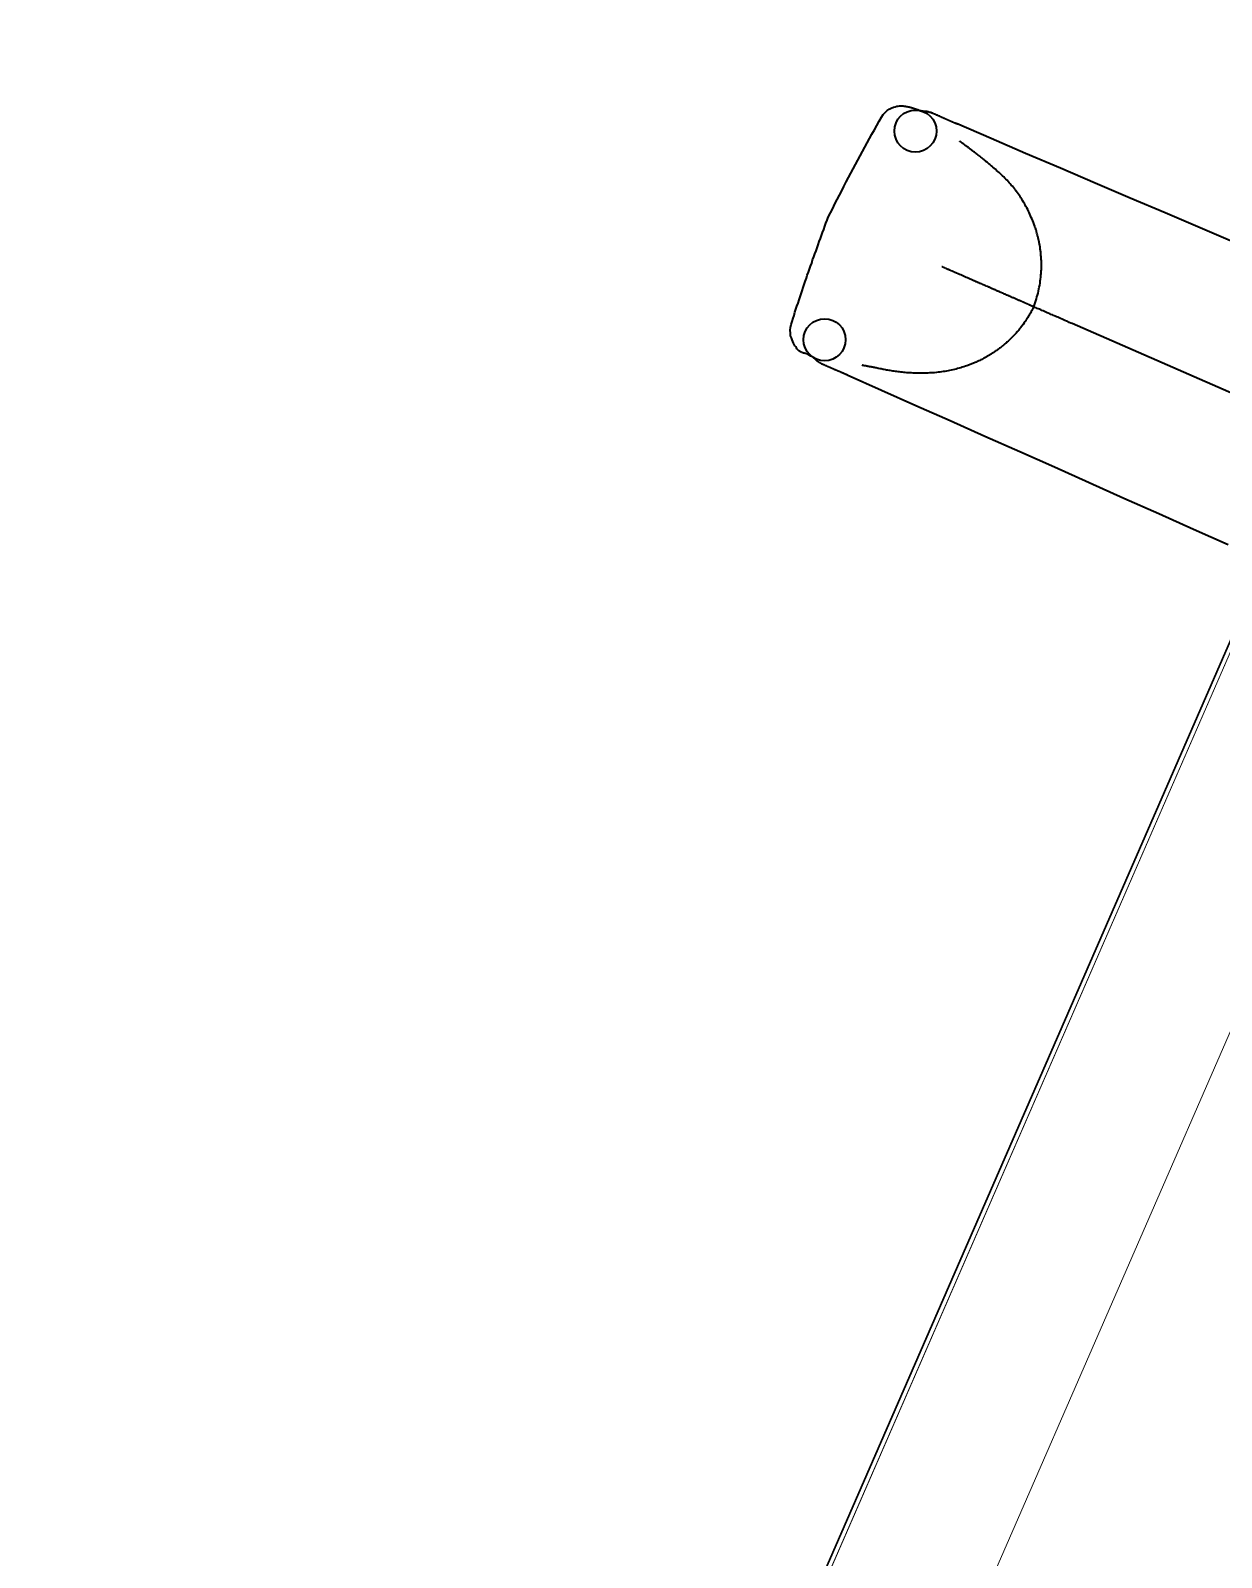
# Model space of a CAD drawing. Header units: millimetres. Extents: x -37281 to 954596, y -59787 to 956680.
# Drawn here: x 6284.4 to 6369.4, y -12982.7 to -12873.8 of the extents above; entities that cross this region are included whole.
import ezdxf

# ---------------------------------------------------------------- set-up
doc = ezdxf.new("R2010")
doc.units = ezdxf.units.MM
doc.header["$MEASUREMENT"] = 0
doc.linetypes.add('Dot & Dashed', pattern=[670.277762, 352.777767, -176.388884, 0, -141.111112])
for name, color, linetype, lineweight in [('0_Pen_No__7', 7, 'Continuous', 35), ('0_Pen_No__9', 7, 'Continuous', 13), ('New_A-20-M_Roof_Pen_No__93', 8, 'Continuous', 13), ('New_A-25-M_Curtain_Wall_Pen_No__90', 8, 'Continuous', 20), ('New_A-25-M_Wall_Ext_Pen_No__87', 8, 'Continuous', 20)]:
    doc.layers.add(name, color=color, linetype=linetype, lineweight=lineweight)
for name, color, linetype in [('New_A-20-M_Roof', 7, 'Continuous'), ('New_A-25-M_Curtain_Wall', 7, 'Continuous'), ('New_A-25-M_Wall_Ext', 7, 'Continuous'), ('New_ArchiCAD Windows', 7, 'Continuous')]:
    doc.layers.add(name, color=color, linetype=linetype)
doc.layers.add('New_A-25-M_Curtain_Wall_Pen_No__69', color=7, linetype='Continuous', lineweight=20, true_color=0x606060)
doc.layers.add('New_ArchiCAD Windows_Pen_No__23', color=7, linetype='Continuous', lineweight=30, true_color=0x2a2a2a)

# ---------------------------------------------------------------- blocks, each defined once
blk = doc.blocks.new('Wall_2_3', base_point=(10092.6, -4631.3))
at = {"layer": 'New_A-25-M_Wall_Ext_Pen_No__87', "linetype": 'Continuous', "flags": 128}
blk.add_lwpolyline([(10000.93, -4591.33), (2142.47, -22613.27)], dxfattribs=at)
blk = doc.blocks.new('Wall_4_3', base_point=(9982.59, -4632.6))
at = {"layer": 'New_A-25-M_Wall_Ext_Pen_No__87', "linetype": 'Continuous', "flags": 128}
blk.add_lwpolyline([(4871.77, -16353.33), (9982.59, -4632.6)], dxfattribs=at)
blk = doc.blocks.new('Triple Window 19[15]_3')
at = {"layer": 'New_ArchiCAD Windows_Pen_No__23', "linetype": 'Continuous'}
for p, q in [((6375.55, -12904.68), (6350.57, -12961.97)), ((6350.57, -12961.97), (6315.6, -13042.18))]:
    blk.add_line(p, q, dxfattribs=at)
blk = doc.blocks.new('Wall_139_3', base_point=(10165.92, -4712.54))
at = {"layer": 'New_ArchiCAD Windows', "color": 251, "linetype": 'Continuous', "lineweight": 20, "true_color": 0x606060}
blk.add_blockref('Triple Window 19[15]_3', (0, 0), dxfattribs=at)
blk = doc.blocks.new('Morph_1_3')
at = {"layer": 'New_A-20-M_Roof_Pen_No__93', "linetype": 'Continuous', "flags": 128}
blk.add_lwpolyline([(2064.53, -22792.01), (10012.82, -4564.06)], dxfattribs=at)
blk = doc.blocks.new('Beam_4_3', base_point=(10000.93, -4591.33))
at = {"layer": 'New_A-25-M_Curtain_Wall_Pen_No__69', "linetype": 'Dot & Dashed'}
blk.add_line((10000.93, -4591.33), (2142.47, -22613.27), dxfattribs=at)
at = {"layer": 'New_A-25-M_Curtain_Wall_Pen_No__90', "linetype": 'Continuous'}
blk.add_line((10000.93, -4591.33), (2142.47, -22613.27), dxfattribs=at)

msp = doc.modelspace()

# ---------------------------------------------------------------- linework, layer by layer
at = {"layer": '0_Pen_No__7', "linetype": 'Continuous', "flags": 128}
for points in [[(6345.14, -12880.01), (6345.26, -12879.83), (6345.4, -12879.68), (6345.54, -12879.55), (6345.69, -12879.45), (6345.84, -12879.37), (6345.99, -12879.31), (6346.12, -12879.27), (6346.23, -12879.24), (6346.33, -12879.23), (6346.42, -12879.22), (6346.5, -12879.21), (6346.57, -12879.21), (6346.63, -12879.21), (6346.69, -12879.22), (6346.75, -12879.23), (6346.8, -12879.23), (6346.85, -12879.24), (6346.9, -12879.25), (6346.94, -12879.25), (6346.99, -12879.26), (6347.03, -12879.27), (6347.08, -12879.28), (6347.12, -12879.29), (6347.16, -12879.3), (6347.2, -12879.31), (6347.24, -12879.32), (6347.28, -12879.33), (6347.32, -12879.34), (6347.36, -12879.35), (6347.39, -12879.37), (6347.43, -12879.38), (6347.47, -12879.39), (6347.5, -12879.4), (6347.54, -12879.42), (6347.58, -12879.43), (6347.62, -12879.44), (6347.65, -12879.45), (6347.69, -12879.47), (6347.73, -12879.48), (6347.77, -12879.49), (6347.8, -12879.51), (6347.84, -12879.52), (6347.88, -12879.53), (6347.91, -12879.55), (6347.95, -12879.56), (6347.99, -12879.57), (6348.02, -12879.58)], [(6338.69, -12894.8), (6338.76, -12894.58), (6338.83, -12894.36), (6338.9, -12894.15), (6338.97, -12893.93), (6339.04, -12893.71), (6339.11, -12893.49), (6339.19, -12893.27), (6339.26, -12893.05), (6339.33, -12892.83), (6339.41, -12892.61), (6339.48, -12892.39), (6339.55, -12892.17), (6339.63, -12891.95), (6339.7, -12891.73), (6339.78, -12891.51), (6339.85, -12891.29), (6339.93, -12891.07), (6340, -12890.86), (6340.08, -12890.64), (6340.16, -12890.42), (6340.23, -12890.2), (6340.31, -12889.98), (6340.39, -12889.76), (6340.47, -12889.54), (6340.54, -12889.33), (6340.62, -12889.11), (6340.7, -12888.89), (6340.78, -12888.67), (6340.86, -12888.45), (6340.94, -12888.24), (6341.02, -12888.02), (6341.1, -12887.8), (6341.18, -12887.58), (6341.26, -12887.37), (6341.34, -12887.15), (6341.5, -12886.83), (6341.66, -12886.52), (6341.82, -12886.2), (6341.98, -12885.89), (6342.14, -12885.58), (6342.3, -12885.26), (6342.46, -12884.95), (6342.62, -12884.64), (6342.79, -12884.33), (6342.95, -12884.02), (6343.12, -12883.7), (6343.28, -12883.39), (6343.45, -12883.08), (6343.62, -12882.77), (6343.78, -12882.46), (6343.95, -12882.15), (6344.12, -12881.84), (6344.29, -12881.53), (6344.46, -12881.22), (6344.63, -12880.91), (6344.8, -12880.61), (6344.97, -12880.31), (6345.14, -12880.01)], [(6347.94, -12879.55), (6347.95, -12879.55), (6347.96, -12879.56), (6347.97, -12879.56), (6347.98, -12879.56), (6347.99, -12879.56), (6348, -12879.56), (6348.01, -12879.56), (6348.02, -12879.56), (6348.03, -12879.57), (6348.04, -12879.57), (6348.05, -12879.57), (6348.06, -12879.57), (6348.07, -12879.57), (6348.09, -12879.57), (6348.1, -12879.58), (6348.11, -12879.58), (6348.12, -12879.58), (6348.13, -12879.58)], [(6348.11, -12879.58), (6348.13, -12879.58), (6348.15, -12879.58), (6348.16, -12879.58), (6348.17, -12879.58), (6348.18, -12879.58), (6348.2, -12879.58), (6348.21, -12879.58), (6348.23, -12879.58), (6348.24, -12879.58), (6348.26, -12879.59), (6348.27, -12879.59), (6348.29, -12879.59), (6348.31, -12879.59), (6348.33, -12879.6), (6348.35, -12879.6), (6348.37, -12879.6), (6348.39, -12879.61), (6348.41, -12879.61), (6348.44, -12879.61), (6348.46, -12879.62), (6348.48, -12879.62), (6348.5, -12879.63), (6348.53, -12879.63), (6348.55, -12879.64), (6348.57, -12879.65), (6348.6, -12879.65), (6348.62, -12879.66), (6348.65, -12879.67), (6348.67, -12879.68), (6348.7, -12879.69), (6348.72, -12879.7), (6348.74, -12879.71), (6348.77, -12879.72), (6348.79, -12879.73), (6348.81, -12879.73), (6348.83, -12879.74), (6348.85, -12879.75), (6348.87, -12879.76), (6348.89, -12879.77), (6348.91, -12879.78), (6348.93, -12879.79), (6348.95, -12879.79), (6348.97, -12879.8), (6348.99, -12879.81), (6349.01, -12879.82), (6349.03, -12879.83), (6349.05, -12879.84), (6349.07, -12879.85), (6349.09, -12879.86), (6349.11, -12879.86), (6349.13, -12879.87), (6349.15, -12879.88), (6349.17, -12879.89), (6349.19, -12879.9), (6349.21, -12879.91), (6349.23, -12879.92), (6349.25, -12879.93), (6349.27, -12879.93), (6349.29, -12879.94), (6349.31, -12879.95), (6349.33, -12879.96), (6349.35, -12879.97), (6349.37, -12879.98), (6349.39, -12879.99), (6349.41, -12880), (6349.43, -12880.01), (6349.45, -12880.01), (6349.47, -12880.02), (6349.49, -12880.03), (6349.51, -12880.04), (6349.53, -12880.05), (6349.55, -12880.06), (6349.57, -12880.07), (6349.59, -12880.08), (6349.61, -12880.08), (6349.63, -12880.09), (6349.65, -12880.1), (6349.67, -12880.11), (6349.69, -12880.12), (6349.71, -12880.13), (6349.73, -12880.14), (6349.75, -12880.15), (6349.77, -12880.16), (6349.79, -12880.16), (6349.81, -12880.17), (6349.83, -12880.18), (6349.85, -12880.19), (6349.87, -12880.2), (6349.89, -12880.21), (6349.91, -12880.22), (6349.93, -12880.23), (6349.95, -12880.24), (6349.97, -12880.25), (6349.99, -12880.25), (6350.01, -12880.26), (6350.03, -12880.27), (6350.05, -12880.28), (6350.07, -12880.29), (6350.09, -12880.3), (6350.11, -12880.31), (6350.13, -12880.32), (6350.15, -12880.33), (6350.17, -12880.33), (6350.19, -12880.34), (6350.21, -12880.35), (6350.23, -12880.36), (6350.25, -12880.37), (6350.27, -12880.38), (6350.29, -12880.39), (6350.31, -12880.39), (6350.32, -12880.4), (6350.34, -12880.41), (6350.36, -12880.42), (6350.38, -12880.43), (6350.39, -12880.43), (6350.41, -12880.44), (6350.42, -12880.45), (6350.44, -12880.45), (6350.45, -12880.46), (6350.46, -12880.47), (6350.48, -12880.47), (6350.49, -12880.48), (6350.5, -12880.48), (6350.51, -12880.48), (6350.53, -12880.49), (6350.54, -12880.5), (6350.55, -12880.5), (6350.56, -12880.51), (6350.57, -12880.51)], [(6370.37, -12888.98), (6367.87, -12887.92), (6365.37, -12886.85), (6362.88, -12885.79), (6360.39, -12884.72), (6357.9, -12883.66), (6355.42, -12882.6), (6352.96, -12881.54), (6350.5, -12880.48)], [(6373.88, -12901.34), (6358.75, -12894.74), (6358.65, -12894.7), (6358.54, -12894.65), (6358.44, -12894.6), (6358.33, -12894.56), (6358.23, -12894.51), (6358.12, -12894.47), (6358.02, -12894.42), (6357.92, -12894.38), (6357.82, -12894.33), (6357.72, -12894.29), (6357.62, -12894.25), (6357.52, -12894.2), (6357.42, -12894.16), (6357.33, -12894.12), (6357.23, -12894.08), (6357.14, -12894.04), (6357.04, -12894), (6356.95, -12893.96), (6356.86, -12893.92), (6356.77, -12893.88), (6356.68, -12893.84), (6356.59, -12893.8), (6356.5, -12893.76), (6356.42, -12893.72), (6356.33, -12893.69), (6356.25, -12893.65), (6356.17, -12893.61), (6356.08, -12893.58), (6356, -12893.54), (6356.06, -12893.4), (6356.1, -12893.26), (6356.15, -12893.12), (6356.19, -12892.98), (6356.23, -12892.84), (6356.27, -12892.7), (6356.31, -12892.56), (6356.34, -12892.42), (6356.37, -12892.27), (6356.4, -12892.13), (6356.43, -12891.99), (6356.45, -12891.85), (6356.47, -12891.7), (6356.49, -12891.56), (6356.51, -12891.42), (6356.51, -12891.34), (6356.52, -12891.27), (6356.53, -12891.2), (6356.53, -12891.12), (6356.54, -12891.05), (6356.54, -12890.98), (6356.55, -12890.9), (6356.55, -12890.83), (6356.55, -12890.75), (6356.55, -12890.68), (6356.55, -12890.6), (6356.55, -12890.53), (6356.55, -12890.46), (6356.55, -12890.38), (6356.55, -12890.31), (6356.55, -12890.24), (6356.54, -12890.16), (6356.54, -12890.09), (6356.53, -12890.02), (6356.53, -12889.95), (6356.52, -12889.88), (6356.52, -12889.81), (6356.51, -12889.75), (6356.51, -12889.68), (6356.5, -12889.61), (6356.49, -12889.55), (6356.48, -12889.49), (6356.47, -12889.43), (6356.46, -12889.37), (6356.46, -12889.31), (6356.45, -12889.25), (6356.44, -12889.19), (6356.43, -12889.14), (6356.42, -12889.08), (6356.41, -12889.03), (6356.4, -12888.98), (6356.39, -12888.93), (6356.38, -12888.88), (6356.37, -12888.83), (6356.36, -12888.78), (6356.35, -12888.74), (6356.34, -12888.69), (6356.33, -12888.65), (6356.32, -12888.6), (6356.31, -12888.56), (6356.29, -12888.52), (6356.28, -12888.47), (6356.27, -12888.43), (6356.26, -12888.39), (6356.25, -12888.35), (6356.23, -12888.28), (6356.21, -12888.2), (6356.19, -12888.13), (6356.16, -12888.06), (6356.14, -12887.99), (6356.12, -12887.92), (6356.09, -12887.86), (6356.07, -12887.79), (6356.03, -12887.66), (6355.98, -12887.54), (6355.93, -12887.41), (6355.88, -12887.29), (6355.83, -12887.17), (6355.78, -12887.05), (6355.73, -12886.94), (6355.68, -12886.82), (6355.62, -12886.71), (6355.57, -12886.6), (6355.51, -12886.49), (6355.45, -12886.38), (6355.39, -12886.28), (6355.34, -12886.17), (6355.28, -12886.07), (6355.21, -12885.97), (6355.15, -12885.87), (6355.09, -12885.77), (6355.03, -12885.68), (6354.96, -12885.58), (6354.89, -12885.48), (6354.83, -12885.39), (6354.76, -12885.3), (6354.69, -12885.21), (6354.62, -12885.12), (6354.55, -12885.03), (6354.48, -12884.94), (6354.4, -12884.86), (6354.33, -12884.77), (6354.25, -12884.69), (6354.18, -12884.6), (6354.1, -12884.52), (6354.02, -12884.44), (6353.94, -12884.36), (6353.86, -12884.28), (6353.78, -12884.2), (6353.7, -12884.12), (6353.61, -12884.04), (6353.53, -12883.96), (6353.44, -12883.88), (6353.35, -12883.81), (6353.27, -12883.73), (6353.18, -12883.65), (6353.09, -12883.58), (6353.04, -12883.54), (6353, -12883.51), (6352.95, -12883.47), (6352.91, -12883.43), (6352.87, -12883.4), (6352.83, -12883.36), (6352.78, -12883.33), (6352.74, -12883.29), (6352.7, -12883.26), (6352.66, -12883.23), (6352.62, -12883.2), (6352.58, -12883.16), (6352.54, -12883.13), (6352.51, -12883.1), (6352.47, -12883.07), (6352.43, -12883.04), (6352.36, -12882.98), (6352.29, -12882.92), (6352.22, -12882.87), (6352.15, -12882.81), (6352.08, -12882.76), (6352.02, -12882.71), (6351.96, -12882.66), (6351.9, -12882.61), (6351.84, -12882.57), (6351.78, -12882.52), (6351.72, -12882.48), (6351.67, -12882.44), (6351.62, -12882.4), (6351.57, -12882.36), (6351.52, -12882.32), (6351.47, -12882.29), (6351.43, -12882.25), (6351.38, -12882.22), (6351.34, -12882.19), (6351.3, -12882.16), (6351.26, -12882.13), (6351.23, -12882.1), (6351.19, -12882.08), (6351.16, -12882.05), (6351.12, -12882.03), (6351.09, -12882), (6351.06, -12881.98), (6351.03, -12881.96), (6351.01, -12881.94), (6350.98, -12881.92), (6350.96, -12881.9), (6350.93, -12881.89), (6350.91, -12881.87), (6350.89, -12881.86), (6350.87, -12881.84), (6350.86, -12881.83), (6350.84, -12881.82), (6350.82, -12881.81), (6350.81, -12881.8), (6350.8, -12881.79), (6350.79, -12881.78), (6350.78, -12881.77), (6350.77, -12881.77), (6350.75, -12881.75), (6350.74, -12881.75), (6350.73, -12881.74)], [(6356, -12893.54), (6355.99, -12893.54), (6355.98, -12893.53), (6355.97, -12893.53), (6355.96, -12893.53), (6355.95, -12893.52), (6355.94, -12893.51), (6355.92, -12893.51), (6355.91, -12893.5), (6355.89, -12893.49), (6355.87, -12893.49), (6355.84, -12893.47), (6355.83, -12893.47), (6355.81, -12893.46), (6355.79, -12893.45), (6355.78, -12893.44), (6355.76, -12893.44), (6355.75, -12893.43), (6355.73, -12893.42), (6355.71, -12893.42), (6355.69, -12893.41), (6355.68, -12893.4), (6355.66, -12893.39), (6355.64, -12893.38), (6355.62, -12893.38), (6355.6, -12893.37), (6355.58, -12893.36), (6355.56, -12893.35), (6355.54, -12893.34), (6355.52, -12893.33), (6355.5, -12893.33), (6355.48, -12893.32), (6355.46, -12893.31), (6355.44, -12893.3), (6355.42, -12893.29), (6355.4, -12893.28), (6355.38, -12893.27), (6355.36, -12893.26), (6355.33, -12893.25), (6355.31, -12893.24), (6355.29, -12893.23), (6355.27, -12893.22), (6355.24, -12893.21), (6355.22, -12893.2), (6355.2, -12893.19), (6355.18, -12893.18), (6355.15, -12893.17), (6355.13, -12893.16), (6355.11, -12893.15), (6355.08, -12893.14), (6355.03, -12893.12), (6354.99, -12893.1), (6354.94, -12893.08), (6354.89, -12893.06), (6354.84, -12893.04), (6354.79, -12893.01), (6354.69, -12892.97), (6354.6, -12892.93), (6354.55, -12892.91), (6354.5, -12892.89), (6354.45, -12892.87), (6354.4, -12892.84), (6354.35, -12892.82), (6354.33, -12892.81), (6354.31, -12892.8), (6354.26, -12892.78), (6354.24, -12892.77), (6354.21, -12892.76), (6354.19, -12892.75), (6354.16, -12892.74), (6354.14, -12892.73), (6354.11, -12892.72), (6354.09, -12892.71), (6354.06, -12892.7), (6354.04, -12892.69), (6354.01, -12892.67), (6353.98, -12892.66), (6353.96, -12892.65), (6353.93, -12892.64), (6353.9, -12892.63), (6353.87, -12892.61), (6353.85, -12892.6), (6353.82, -12892.59), (6353.79, -12892.58), (6353.76, -12892.56), (6353.73, -12892.55), (6353.7, -12892.54), (6353.67, -12892.53), (6353.64, -12892.51), (6353.61, -12892.5), (6353.58, -12892.49), (6353.55, -12892.47), (6353.52, -12892.46), (6353.48, -12892.44), (6353.45, -12892.43), (6353.42, -12892.42), (6353.39, -12892.4), (6353.35, -12892.39), (6353.32, -12892.37), (6353.29, -12892.36), (6353.25, -12892.34), (6353.22, -12892.33), (6353.18, -12892.31), (6353.15, -12892.3), (6353.11, -12892.28), (6353.08, -12892.27), (6353.04, -12892.25), (6353, -12892.24), (6352.97, -12892.22), (6352.93, -12892.2), (6352.89, -12892.19), (6352.86, -12892.17), (6352.82, -12892.15), (6352.78, -12892.14), (6352.74, -12892.12), (6352.7, -12892.1), (6352.62, -12892.07), (6352.59, -12892.05), (6352.55, -12892.04), (6352.51, -12892.02), (6352.47, -12892), (6352.45, -12891.99), (6352.43, -12891.98), (6352.41, -12891.97), (6352.39, -12891.97), (6352.37, -12891.96), (6352.35, -12891.95), (6352.33, -12891.94), (6352.31, -12891.93), (6352.29, -12891.92), (6352.27, -12891.91), (6352.25, -12891.91), (6352.23, -12891.9), (6352.21, -12891.89), (6352.19, -12891.88), (6352.17, -12891.87), (6352.16, -12891.87), (6352.14, -12891.86), (6352.12, -12891.85), (6352.1, -12891.84), (6352.09, -12891.83), (6352.07, -12891.83), (6352.05, -12891.82), (6352.04, -12891.81), (6352.02, -12891.81), (6352, -12891.8), (6351.99, -12891.79), (6351.97, -12891.79), (6351.96, -12891.78), (6351.94, -12891.77), (6351.93, -12891.77), (6351.91, -12891.76), (6351.9, -12891.75), (6351.88, -12891.75), (6351.87, -12891.74), (6351.85, -12891.73), (6351.84, -12891.73), (6351.83, -12891.72), (6351.81, -12891.72), (6351.8, -12891.71), (6351.79, -12891.71), (6351.78, -12891.7), (6351.76, -12891.69), (6351.75, -12891.69), (6351.74, -12891.68), (6351.65, -12891.64), (6351.46, -12891.56), (6351.27, -12891.48), (6351.17, -12891.44), (6351.08, -12891.4), (6350.99, -12891.35), (6350.89, -12891.31), (6350.8, -12891.27), (6350.7, -12891.23), (6350.66, -12891.21), (6350.63, -12891.2), (6350.61, -12891.19), (6350.59, -12891.18), (6350.56, -12891.17), (6350.54, -12891.16), (6350.52, -12891.15), (6350.49, -12891.14), (6350.47, -12891.13), (6350.44, -12891.12), (6350.42, -12891.11), (6350.39, -12891.1), (6350.37, -12891.09), (6350.34, -12891.07), (6350.32, -12891.06), (6350.29, -12891.05), (6350.27, -12891.04), (6350.24, -12891.03), (6350.22, -12891.02), (6350.19, -12891.01), (6350.17, -12891), (6350.14, -12890.99), (6350.11, -12890.98), (6350.09, -12890.96), (6350.06, -12890.95), (6350.04, -12890.94), (6350.01, -12890.93), (6349.98, -12890.92), (6349.96, -12890.91), (6349.93, -12890.89), (6349.9, -12890.88), (6349.87, -12890.87), (6349.85, -12890.86), (6349.82, -12890.85), (6349.79, -12890.83), (6349.76, -12890.82), (6349.74, -12890.81), (6349.71, -12890.8), (6349.68, -12890.79), (6349.65, -12890.77), (6349.62, -12890.76), (6349.6, -12890.75), (6349.57, -12890.74), (6349.54, -12890.72), (6349.51, -12890.71), (6349.48, -12890.7), (6349.45, -12890.69)], [(6356, -12893.54), (6355.97, -12893.61), (6355.94, -12893.68), (6355.9, -12893.74), (6355.87, -12893.81), (6355.83, -12893.87), (6355.8, -12893.94), (6355.76, -12894), (6355.72, -12894.06), (6355.68, -12894.13), (6355.65, -12894.19), (6355.61, -12894.25), (6355.57, -12894.31), (6355.53, -12894.38), (6355.49, -12894.44), (6355.45, -12894.5), (6355.41, -12894.56), (6355.37, -12894.62), (6355.32, -12894.68), (6355.24, -12894.8), (6355.15, -12894.91), (6355.06, -12895.03), (6355.02, -12895.08), (6354.97, -12895.14), (6354.93, -12895.2), (6354.88, -12895.25), (6354.83, -12895.31), (6354.79, -12895.36), (6354.74, -12895.42), (6354.69, -12895.47), (6354.64, -12895.53), (6354.59, -12895.58), (6354.54, -12895.63), (6354.49, -12895.69), (6354.43, -12895.74), (6354.38, -12895.79), (6354.33, -12895.84), (6354.27, -12895.9), (6354.22, -12895.95), (6354.17, -12896), (6354.11, -12896.05), (6354.06, -12896.1), (6354, -12896.14), (6353.95, -12896.19), (6353.89, -12896.24), (6353.84, -12896.28), (6353.78, -12896.33), (6353.73, -12896.37), (6353.67, -12896.42), (6353.62, -12896.46), (6353.57, -12896.5), (6353.51, -12896.54), (6353.46, -12896.58), (6353.41, -12896.62), (6353.36, -12896.65), (6353.3, -12896.69), (6353.25, -12896.73), (6353.2, -12896.76), (6353.16, -12896.79), (6353.11, -12896.82), (6353.06, -12896.85), (6353.02, -12896.88), (6352.97, -12896.91), (6352.92, -12896.94), (6352.88, -12896.97), (6352.84, -12896.99), (6352.8, -12897.02), (6352.75, -12897.04), (6352.71, -12897.07), (6352.67, -12897.09), (6352.64, -12897.11), (6352.6, -12897.13), (6352.56, -12897.15), (6352.52, -12897.17), (6352.48, -12897.19), (6352.45, -12897.21), (6352.37, -12897.25), (6352.3, -12897.29), (6352.23, -12897.32), (6352.16, -12897.36), (6352.09, -12897.39), (6352.03, -12897.42), (6351.96, -12897.45), (6351.9, -12897.48), (6351.83, -12897.51), (6351.77, -12897.54), (6351.71, -12897.56), (6351.65, -12897.59), (6351.59, -12897.61), (6351.53, -12897.63), (6351.47, -12897.66), (6351.41, -12897.68), (6351.35, -12897.7), (6351.3, -12897.72), (6351.24, -12897.74), (6351.13, -12897.78), (6351.01, -12897.82), (6350.9, -12897.85), (6350.79, -12897.89), (6350.68, -12897.92), (6350.57, -12897.95), (6350.46, -12897.98), (6350.34, -12898.01), (6350.23, -12898.03), (6350.12, -12898.06), (6350, -12898.08), (6349.89, -12898.11), (6349.77, -12898.13), (6349.66, -12898.15), (6349.54, -12898.16), (6349.42, -12898.18), (6349.3, -12898.2), (6349.18, -12898.21), (6349.06, -12898.23), (6348.93, -12898.24), (6348.81, -12898.25), (6348.69, -12898.26), (6348.56, -12898.26), (6348.44, -12898.27), (6348.32, -12898.27), (6348.2, -12898.28), (6348.08, -12898.28), (6347.97, -12898.28), (6347.85, -12898.28), (6347.73, -12898.28), (6347.62, -12898.27), (6347.5, -12898.27), (6347.39, -12898.27), (6347.28, -12898.26), (6347.17, -12898.25), (6347.06, -12898.25), (6346.95, -12898.24), (6346.84, -12898.23), (6346.74, -12898.22), (6346.64, -12898.21), (6346.53, -12898.2), (6346.43, -12898.19), (6346.33, -12898.17), (6346.23, -12898.16), (6346.14, -12898.15), (6346.04, -12898.13), (6345.95, -12898.12), (6345.85, -12898.1), (6345.76, -12898.09), (6345.68, -12898.08), (6345.59, -12898.06), (6345.5, -12898.05), (6345.42, -12898.03), (6345.34, -12898.02), (6345.26, -12898), (6345.18, -12897.99), (6345.11, -12897.97), (6345.04, -12897.96), (6344.96, -12897.94), (6344.9, -12897.93), (6344.83, -12897.92), (6344.76, -12897.9), (6344.7, -12897.89), (6344.64, -12897.88), (6344.58, -12897.86), (6344.53, -12897.85), (6344.5, -12897.85), (6344.48, -12897.84), (6344.45, -12897.84), (6344.43, -12897.83), (6344.4, -12897.83), (6344.38, -12897.82), (6344.35, -12897.82), (6344.33, -12897.81), (6344.31, -12897.81), (6344.29, -12897.81), (6344.25, -12897.8), (6344.21, -12897.79), (6344.17, -12897.79), (6344.14, -12897.78), (6344.1, -12897.77), (6344.07, -12897.77), (6344.04, -12897.76), (6344.01, -12897.76), (6343.99, -12897.75), (6343.96, -12897.75), (6343.94, -12897.74), (6343.92, -12897.74), (6343.9, -12897.74), (6343.88, -12897.73), (6343.86, -12897.73), (6343.85, -12897.73), (6343.83, -12897.72), (6343.82, -12897.72), (6343.81, -12897.72), (6343.79, -12897.72), (6343.78, -12897.71), (6343.76, -12897.71)], [(6340.34, -12897.19), (6340.31, -12897.18), (6340.27, -12897.16), (6340.24, -12897.14), (6340.21, -12897.12), (6340.17, -12897.1), (6340.14, -12897.09), (6340.1, -12897.07), (6340.07, -12897.05), (6340.03, -12897.03), (6340, -12897.01), (6339.96, -12896.99), (6339.93, -12896.97), (6339.89, -12896.95), (6339.85, -12896.93), (6339.82, -12896.91), (6339.78, -12896.9), (6339.75, -12896.88), (6339.71, -12896.87), (6339.68, -12896.86), (6339.64, -12896.85), (6339.61, -12896.84), (6339.58, -12896.84), (6339.54, -12896.83), (6339.51, -12896.82), (6339.47, -12896.81), (6339.43, -12896.79), (6339.4, -12896.78), (6339.36, -12896.76), (6339.32, -12896.73), (6339.28, -12896.7), (6339.24, -12896.67), (6339.2, -12896.63), (6339.15, -12896.58), (6339.11, -12896.53), (6339.07, -12896.46), (6339.02, -12896.39), (6338.97, -12896.32), (6338.92, -12896.23), (6338.87, -12896.13), (6338.82, -12896.02), (6338.76, -12895.9), (6338.71, -12895.76), (6338.66, -12895.6), (6338.64, -12895.41), (6338.63, -12895.21), (6338.65, -12895.01), (6338.69, -12894.8)], [(6340.41, -12897.27), (6340.4, -12897.27), (6340.4, -12897.26), (6340.39, -12897.25), (6340.38, -12897.25), (6340.37, -12897.24), (6340.36, -12897.23), (6340.35, -12897.22), (6340.34, -12897.21), (6340.33, -12897.21), (6340.32, -12897.2), (6340.31, -12897.19), (6340.3, -12897.18), (6340.29, -12897.17), (6340.28, -12897.17), (6340.27, -12897.16), (6340.26, -12897.15)], [(6342.76, -12898.43), (6342.75, -12898.43), (6342.74, -12898.42), (6342.73, -12898.42), (6342.71, -12898.41), (6342.7, -12898.4), (6342.69, -12898.4), (6342.68, -12898.39), (6342.66, -12898.39), (6342.65, -12898.38), (6342.64, -12898.38), (6342.62, -12898.37), (6342.61, -12898.37), (6342.59, -12898.36), (6342.58, -12898.35), (6342.56, -12898.35), (6342.55, -12898.34), (6342.53, -12898.33), (6342.51, -12898.32), (6342.49, -12898.32), (6342.47, -12898.31), (6342.45, -12898.3), (6342.43, -12898.29), (6342.42, -12898.28), (6342.4, -12898.27), (6342.38, -12898.27), (6342.36, -12898.26), (6342.34, -12898.25), (6342.32, -12898.24), (6342.3, -12898.23), (6342.28, -12898.22), (6342.26, -12898.22), (6342.24, -12898.21), (6342.22, -12898.2), (6342.2, -12898.19), (6342.18, -12898.18), (6342.16, -12898.17), (6342.14, -12898.16), (6342.11, -12898.16), (6342.09, -12898.15), (6342.07, -12898.14), (6342.05, -12898.13), (6342.03, -12898.12), (6342.01, -12898.11), (6341.99, -12898.1), (6341.97, -12898.09), (6341.95, -12898.09), (6341.93, -12898.08), (6341.91, -12898.07), (6341.89, -12898.06), (6341.87, -12898.05), (6341.85, -12898.04), (6341.83, -12898.03), (6341.81, -12898.03), (6341.79, -12898.02), (6341.77, -12898.01), (6341.75, -12898), (6341.73, -12897.99), (6341.71, -12897.98), (6341.69, -12897.97), (6341.67, -12897.97), (6341.65, -12897.96), (6341.63, -12897.95), (6341.61, -12897.94), (6341.59, -12897.93), (6341.57, -12897.92), (6341.55, -12897.91), (6341.53, -12897.9), (6341.51, -12897.9), (6341.49, -12897.89), (6341.47, -12897.88), (6341.45, -12897.87), (6341.43, -12897.86), (6341.41, -12897.85), (6341.39, -12897.84), (6341.37, -12897.83), (6341.35, -12897.83), (6341.33, -12897.82), (6341.31, -12897.81), (6341.29, -12897.8), (6341.27, -12897.79), (6341.25, -12897.78), (6341.23, -12897.77), (6341.21, -12897.76), (6341.19, -12897.76), (6341.17, -12897.75), (6341.15, -12897.74), (6341.13, -12897.73), (6341.11, -12897.72), (6341.09, -12897.71), (6341.07, -12897.7), (6341.05, -12897.69), (6341.03, -12897.69), (6341.01, -12897.68), (6340.99, -12897.67), (6340.97, -12897.66), (6340.95, -12897.65), (6340.92, -12897.64), (6340.9, -12897.63), (6340.88, -12897.62), (6340.85, -12897.6), (6340.83, -12897.59), (6340.81, -12897.58), (6340.79, -12897.57), (6340.77, -12897.55), (6340.74, -12897.54), (6340.72, -12897.53), (6340.7, -12897.52), (6340.68, -12897.5), (6340.66, -12897.49), (6340.65, -12897.48), (6340.63, -12897.46), (6340.61, -12897.45), (6340.59, -12897.44), (6340.58, -12897.42), (6340.56, -12897.41), (6340.55, -12897.4), (6340.53, -12897.39), (6340.52, -12897.38), (6340.51, -12897.36), (6340.49, -12897.35), (6340.48, -12897.34), (6340.47, -12897.33), (6340.46, -12897.32), (6340.45, -12897.31), (6340.44, -12897.3), (6340.43, -12897.3), (6340.43, -12897.29), (6340.41, -12897.28), (6340.4, -12897.27)], [(6342.69, -12898.4), (6345.13, -12899.48), (6347.59, -12900.57), (6350.05, -12901.66), (6352.52, -12902.76), (6355, -12903.86), (6357.48, -12904.96), (6359.96, -12906.07), (6362.44, -12907.18), (6364.92, -12908.28), (6367.4, -12909.39), (6369.88, -12910.5)]]:
    msp.add_lwpolyline(points, dxfattribs=at)
at = {"layer": '0_Pen_No__7', "linetype": 'Continuous'}
for centre in [(6347.56, -12881.01), (6341.08, -12895.89)]:
    msp.add_circle(centre, 1.5, dxfattribs=at)
at = {"layer": '0_Pen_No__9', "linetype": 'Continuous'}
msp.add_line((6372.76, -12938.92), (6239.3, -13245), dxfattribs=at)

# ---------------------------------------------------------------- block references
at = {"layer": 'New_A-20-M_Roof', "linetype": 'Continuous', "lineweight": 0}
msp.add_blockref('Morph_1_3', (0, 0), dxfattribs=at)
at = {"layer": 'New_A-25-M_Curtain_Wall', "color": 8, "lineweight": 20}
msp.add_blockref('Beam_4_3', (10000.93, -4591.33), dxfattribs=at)
at = {"layer": 'New_A-25-M_Wall_Ext', "color": 250, "lineweight": 50, "true_color": 0x2a2a2a}
for name, p in [('Wall_4_3', (9982.59, -4632.6)), ('Wall_139_3', (10165.92, -4712.54)), ('Wall_2_3', (10092.6, -4631.3))]:
    msp.add_blockref(name, p, dxfattribs=at)

doc.saveas('drawing.dxf')
